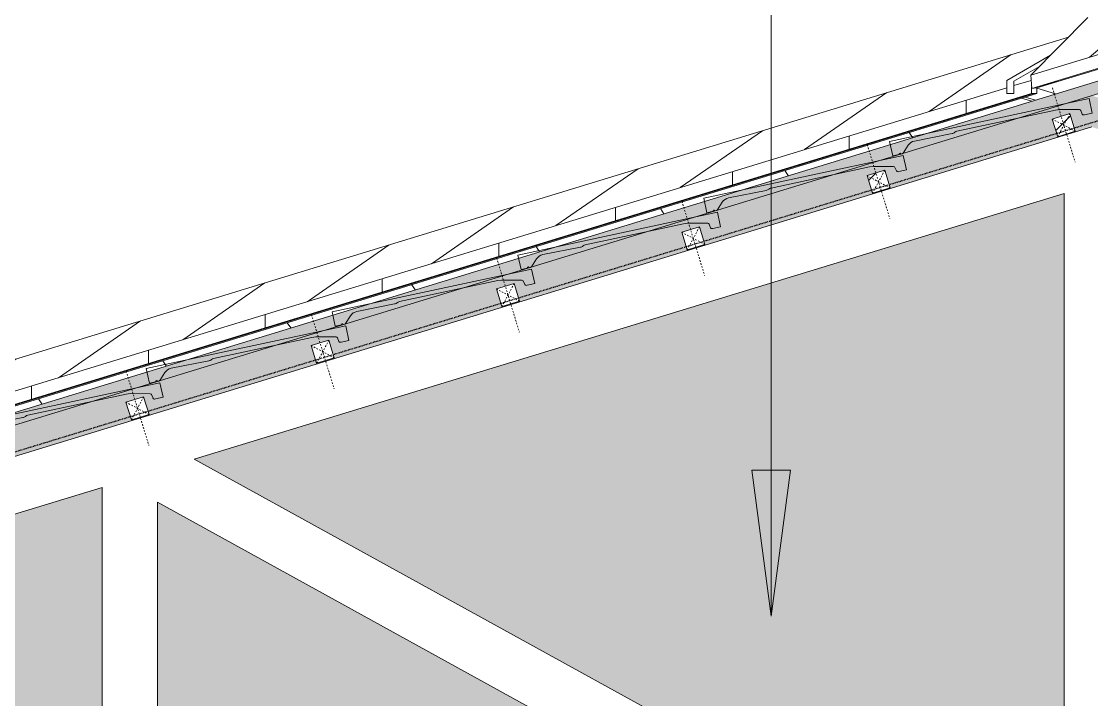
# Model space of a CAD drawing. Header units: millimetres. Extents: x -12186 to 152825, y -4386 to 9463.
# Drawn here: x 2387 to 4589, y 4156 to 5552 of the extents above; entities that cross this region are included whole.
import ezdxf

# ---------------------------------------------------------------- set-up
doc = ezdxf.new("R2010")
doc.units = ezdxf.units.MM
doc.linetypes.add('Dash', pattern=[6.35, 3.175, -3.175])
doc.linetypes.add('Dash 1_5mm', pattern=[3, 1.5, -1.5])
for name, color, linetype, lineweight in [('A-DETL', 90, 'Continuous', 5), ('A-DETL-GENF', 92, 'Continuous', 5), ('A-DETL-GENF-HDLN', 1, 'Dash', 5), ('A-DETL-THIN', 151, 'Continuous', 5), ('A-ROOF', 132, 'Continuous', 9), ('A-ROOF-OTLN', 132, 'Continuous', 9), ('A-ROOF-PATT', 132, 'Continuous', 9), ('G-ANNO-TEXT', 231, 'Continuous', 5)]:
    doc.layers.add(name, color=color, linetype=linetype, lineweight=lineweight)
pattern_1 = [(45, (-1469.1, 2452.91), (-141.4214, 141.4214), [])]

# ---------------------------------------------------------------- blocks, each defined once
blk = doc.blocks.new('Repeating Detail - Timber _38 x 38_-372870-Section A-A')
at = {"layer": 'A-DETL-GENF'}
h = blk.add_hatch(dxfattribs=at)
h.set_pattern_fill('FP_60', color=256, style=0, pattern_type=2)
h.set_pattern_definition(pattern_1)
h.paths.add_polyline_path([(4519.7, 5314.2), (4556, 5325.4), (4544.9, 5361.7), (4508.6, 5350.6)])
h = blk.add_hatch(dxfattribs=at)
h.set_pattern_fill('FP_60', color=256, style=0, pattern_type=2)
h.set_pattern_definition(pattern_1)
h.paths.add_polyline_path([(4138.4, 5197.7), (4174.7, 5208.8), (4163.6, 5245.1), (4127.2, 5234)])
for p, q in [((4544.9, 5361.7), (4508.6, 5350.6)), ((4556, 5325.4), (4544.9, 5361.7)), ((4508.6, 5350.6), (4519.7, 5314.2)), ((4519.7, 5314.2), (4556, 5325.4)), ((4163.6, 5245.1), (4127.2, 5234)), ((4174.7, 5208.8), (4163.6, 5245.1)), ((4127.2, 5234), (4138.4, 5197.7)), ((4138.4, 5197.7), (4174.7, 5208.8)), ((3782.3, 5128.5), (3745.9, 5117.4)), ((3745.9, 5117.4), (3757, 5081.1)), ((3793.4, 5092.2), (3782.3, 5128.5)), ((3757, 5081.1), (3793.4, 5092.2)), ((3400.9, 5011.9), (3364.6, 5000.8)), ((3364.6, 5000.8), (3375.7, 4964.5)), ((3412, 4975.6), (3400.9, 5011.9)), ((3375.7, 4964.5), (3412, 4975.6)), ((3019.6, 4895.4), (2983.3, 4884.3)), ((3030.7, 4859), (3019.6, 4895.4)), ((2983.3, 4884.3), (2994.4, 4847.9)), ((2994.4, 4847.9), (3030.7, 4859)), ((2638.3, 4778.8), (2601.9, 4767.7)), ((2601.9, 4767.7), (2613.1, 4731.3)), ((2649.4, 4742.4), (2638.3, 4778.8)), ((2613.1, 4731.3), (2649.4, 4742.4))]:
    blk.add_line(p, q, dxfattribs=at)
at = {"layer": 'A-DETL-GENF-HDLN'}
for p, q in [((4508.9, 5414.5), (4555.7, 5261.5)), ((4544.9, 5361.7), (4519.7, 5314.2)), ((4556, 5325.4), (4508.6, 5350.6)), ((4127.6, 5297.9), (4174.4, 5144.9)), ((4163.6, 5245.1), (4138.4, 5197.7)), ((4174.7, 5208.8), (4127.2, 5234)), ((3746.3, 5181.3), (3793, 5028.3)), ((3793.4, 5092.2), (3745.9, 5117.4)), ((3782.3, 5128.5), (3757, 5081.1)), ((3364.9, 5064.7), (3411.7, 4911.7)), ((3412, 4975.6), (3364.6, 5000.8)), ((3400.9, 5011.9), (3375.7, 4964.5)), ((2983.6, 4948.1), (3030.4, 4795.1)), ((3019.6, 4895.4), (2994.4, 4847.9)), ((3030.7, 4859), (2983.3, 4884.3)), ((2602.3, 4831.6), (2649.1, 4678.5)), ((2649.4, 4742.4), (2601.9, 4767.7)), ((2638.3, 4778.8), (2613.1, 4731.3))]:
    blk.add_line(p, q, dxfattribs=at)
blk = doc.blocks.new('Repeating Detail - Conc Roof Tile-372879-Section A-A')
at = {"layer": 'A-DETL-GENF'}
for p, q in [((4584.5, 5392.5), (4173.8, 5304.6)), ((4590.8, 5362.7), (4584.5, 5392.5)), ((4514.9, 5368.9), (4312.4, 5325.6)), ((4514.9, 5368.9), (4522.8, 5370)), ((4523.2, 5370), (4514.9, 5368.9)), ((4564.5, 5369.9), (4523.2, 5370)), ((4567.2, 5368), (4570.2, 5360.8)), ((4570.2, 5360.8), (4567.2, 5368)), ((4575.1, 5359.3), (4573.6, 5359)), ((4590.8, 5362.7), (4575.1, 5359.3)), ((4575.1, 5359.3), (4590.8, 5362.7)), ((4590.8, 5362.7), (4575.1, 5359.3)), ((4224.8, 5305.3), (4302.3, 5320.7)), ((4173.8, 5304.6), (4180.1, 5274.8)), ((4211.9, 5296.5), (4201.4, 5280.2)), ((4201.9, 5275.5), (3791.2, 5187.7)), ((4180.1, 5274.8), (4192.9, 5277.5)), ((4192.9, 5277.5), (4180.1, 5274.8)), ((4192.9, 5277.5), (4193.6, 5279.7)), ((4193.6, 5279.7), (4192.9, 5277.5)), ((4193.6, 5279.7), (4195.2, 5280.1)), ((4195.2, 5280.1), (4193.6, 5279.7)), ((4195.2, 5280.1), (4196.8, 5278.3)), ((4196.8, 5278.3), (4195.2, 5280.1)), ((4196.8, 5278.3), (4199.5, 5278.9)), ((4199.5, 5278.9), (4196.8, 5278.3)), ((4208.3, 5245.7), (4201.9, 5275.5)), ((4132.3, 5251.9), (3929.9, 5208.6)), ((4132.3, 5251.9), (4140.3, 5253.1)), ((4140.7, 5253), (4132.3, 5251.9)), ((4182, 5252.9), (4140.7, 5253)), ((4184.7, 5251), (4187.7, 5243.8)), ((4187.7, 5243.8), (4184.7, 5251)), ((4208.3, 5245.7), (4192.6, 5242.3)), ((4192.6, 5242.3), (4208.3, 5245.7)), ((4208.3, 5245.7), (4192.6, 5242.3)), ((4192.6, 5242.3), (4191.1, 5242)), ((3842.3, 5188.3), (3919.8, 5203.8)), ((3791.2, 5187.7), (3797.6, 5157.8)), ((3829.4, 5179.6), (3818.8, 5163.3)), ((3819.4, 5158.6), (3408.7, 5070.7)), ((3797.6, 5157.8), (3810.3, 5160.6)), ((3810.3, 5160.6), (3797.6, 5157.8)), ((3810.3, 5160.6), (3811, 5162.8)), ((3811, 5162.8), (3810.3, 5160.6)), ((3811, 5162.8), (3812.7, 5163.1)), ((3812.7, 5163.1), (3811, 5162.8)), ((3812.7, 5163.1), (3814.2, 5161.4)), ((3814.2, 5161.4), (3812.7, 5163.1)), ((3814.2, 5161.4), (3816.9, 5162)), ((3816.9, 5162), (3814.2, 5161.4)), ((3825.8, 5128.8), (3819.4, 5158.6)), ((3749.8, 5135), (3547.4, 5091.7)), ((3749.8, 5135), (3757.8, 5136.1)), ((3758.2, 5136.1), (3749.8, 5135)), ((3799.4, 5136), (3758.2, 5136.1)), ((3802.2, 5134.1), (3805.1, 5126.9)), ((3805.1, 5126.9), (3802.2, 5134.1)), ((3810, 5125.4), (3808.5, 5125.1)), ((3825.8, 5128.8), (3810, 5125.4)), ((3810, 5125.4), (3825.8, 5128.8)), ((3825.8, 5128.8), (3810, 5125.4)), ((3408.7, 5070.7), (3415.1, 5040.9)), ((3459.7, 5071.4), (3537.2, 5086.8)), ((3427.8, 5043.6), (3428.5, 5045.8)), ((3428.5, 5045.8), (3427.8, 5043.6)), ((3428.5, 5045.8), (3430.2, 5046.2)), ((3430.2, 5046.2), (3428.5, 5045.8)), ((3430.2, 5046.2), (3431.7, 5044.4)), ((3431.7, 5044.4), (3430.2, 5046.2)), ((3431.7, 5044.4), (3434.4, 5045)), ((3434.4, 5045), (3431.7, 5044.4)), ((3446.9, 5062.6), (3436.3, 5046.3)), ((3436.9, 5041.6), (3026.2, 4953.8)), ((3415.1, 5040.9), (3427.8, 5043.6)), ((3427.8, 5043.6), (3415.1, 5040.9)), ((3443.3, 5011.8), (3436.9, 5041.6)), ((3367.3, 5018), (3164.9, 4974.7)), ((3367.3, 5018), (3375.2, 5019.2)), ((3375.6, 5019.2), (3367.3, 5018)), ((3416.9, 5019), (3375.6, 5019.2)), ((3419.7, 5017.2), (3422.6, 5009.9)), ((3422.6, 5009.9), (3419.7, 5017.2)), ((3427.5, 5008.4), (3426, 5008.1)), ((3443.3, 5011.8), (3427.5, 5008.4)), ((3427.5, 5008.4), (3443.3, 5011.8)), ((3443.3, 5011.8), (3427.5, 5008.4)), ((3077.2, 4954.4), (3154.7, 4969.9)), ((3026.2, 4953.8), (3032.6, 4923.9)), ((3064.3, 4945.7), (3053.8, 4929.4)), ((3054.4, 4924.7), (2643.7, 4836.8)), ((3032.6, 4923.9), (3045.3, 4926.7)), ((3045.3, 4926.7), (3032.6, 4923.9)), ((3045.3, 4926.7), (3046, 4928.9)), ((3046, 4928.9), (3045.3, 4926.7)), ((3046, 4928.9), (3047.7, 4929.2)), ((3047.7, 4929.2), (3046, 4928.9)), ((3047.7, 4929.2), (3049.2, 4927.5)), ((3049.2, 4927.5), (3047.7, 4929.2)), ((3049.2, 4927.5), (3051.9, 4928.1)), ((3051.9, 4928.1), (3049.2, 4927.5)), ((3060.8, 4894.9), (3054.4, 4924.7)), ((2984.8, 4901.1), (2782.3, 4857.8)), ((2984.8, 4901.1), (2992.7, 4902.2)), ((2993.1, 4902.2), (2984.8, 4901.1)), ((3034.4, 4902.1), (2993.1, 4902.2)), ((3037.2, 4900.2), (3040.1, 4893)), ((3040.1, 4893), (3037.2, 4900.2)), ((3045, 4891.5), (3043.5, 4891.2)), ((3060.8, 4894.9), (3045, 4891.5)), ((3045, 4891.5), (3060.8, 4894.9)), ((3060.8, 4894.9), (3045, 4891.5)), ((2694.7, 4837.5), (2772.2, 4852.9)), ((2643.7, 4836.8), (2650.1, 4807)), ((2681.8, 4828.7), (2671.3, 4812.4)), ((2671.9, 4807.7), (2261.2, 4719.9)), ((2650.1, 4807), (2662.8, 4809.7)), ((2662.8, 4809.7), (2650.1, 4807)), ((2662.8, 4809.7), (2663.5, 4811.9)), ((2663.5, 4811.9), (2662.8, 4809.7)), ((2663.5, 4811.9), (2665.1, 4812.3)), ((2665.1, 4812.3), (2663.5, 4811.9)), ((2665.1, 4812.3), (2666.7, 4810.5)), ((2666.7, 4810.5), (2665.1, 4812.3)), ((2666.7, 4810.5), (2669.4, 4811.1)), ((2669.4, 4811.1), (2666.7, 4810.5)), ((2678.2, 4777.9), (2671.9, 4807.7)), ((2602.3, 4784.2), (2399.8, 4740.8)), ((2602.3, 4784.2), (2610.2, 4785.3)), ((2610.6, 4785.3), (2602.3, 4784.2)), ((2651.9, 4785.1), (2610.6, 4785.3)), ((2654.6, 4783.3), (2657.6, 4776)), ((2657.6, 4776), (2654.6, 4783.3)), ((2662.5, 4774.5), (2661, 4774.2)), ((2678.2, 4777.9), (2662.5, 4774.5)), ((2662.5, 4774.5), (2678.2, 4777.9)), ((2678.2, 4777.9), (2662.5, 4774.5)), ((2312.2, 4720.5), (2389.7, 4736))]:
    blk.add_line(p, q, dxfattribs=at)
for centre, radius, start, end in [((4564.5, 5366.9), 3, 22.0757, 89.8219), ((4573, 5361.9), 3, 202.0757, 282.0757), ((4573, 5361.9), 3, 202.0757, 282.0757), ((4301.1, 5330.7), 10, 276.5757, 312.0411), ((4314.5, 5315.8), 10, 102.0757, 132.0411), ((4228.7, 5285.6), 20, 101.2845, 147.0757), ((4198.8, 5281.9), 3, 282.0757, 327.0757), ((4198.8, 5281.9), 3, 282.0757, 327.0757), ((4181.9, 5249.9), 3, 22.0757, 89.8219), ((4190.4, 5244.9), 3, 202.0757, 282.0757), ((4190.4, 5244.9), 3, 202.0757, 282.0757), ((3918.6, 5213.7), 10, 276.5757, 312.0411), ((3932, 5198.9), 10, 102.0757, 132.0411), ((3846.2, 5168.7), 20, 101.2845, 147.0757), ((3816.3, 5164.9), 3, 282.0757, 327.0757), ((3816.3, 5164.9), 3, 282.0757, 327.0757), ((3799.4, 5133), 3, 22.0757, 89.8219), ((3807.9, 5128), 3, 202.0757, 282.0757), ((3807.9, 5128), 3, 202.0757, 282.0757), ((3536.1, 5096.8), 10, 276.5757, 312.0411), ((3549.5, 5081.9), 10, 102.0757, 132.0411), ((3463.7, 5051.8), 20, 101.2845, 147.0757), ((3433.8, 5048), 3, 282.0757, 327.0757), ((3433.8, 5048), 3, 282.0757, 327.0757), ((3416.9, 5016), 3, 22.0757, 89.8219), ((3425.4, 5011), 3, 202.0757, 282.0757), ((3425.4, 5011), 3, 202.0757, 282.0757), ((3153.6, 4979.8), 10, 276.5757, 312.0411), ((3167, 4965), 10, 102.0757, 132.0411), ((3081.1, 4934.8), 20, 101.2845, 147.0757), ((3051.3, 4931), 3, 282.0757, 327.0757), ((3051.3, 4931), 3, 282.0757, 327.0757), ((3034.4, 4899.1), 3, 22.0757, 89.8219), ((3042.9, 4894.1), 3, 202.0757, 282.0757), ((3042.9, 4894.1), 3, 202.0757, 282.0757), ((2771, 4862.9), 10, 276.5757, 312.0411), ((2784.4, 4848), 10, 102.0757, 132.0411), ((2698.6, 4817.9), 20, 101.2845, 147.0757), ((2668.7, 4814.1), 3, 282.0757, 327.0757), ((2668.7, 4814.1), 3, 282.0757, 327.0757), ((2651.9, 4782.1), 3, 22.0757, 89.8219), ((2660.3, 4777.1), 3, 202.0757, 282.0757), ((2660.3, 4777.1), 3, 202.0757, 282.0757), ((2388.5, 4745.9), 10, 276.5757, 312.0411), ((2401.9, 4731.1), 10, 102.0757, 132.0411)]:
    blk.add_arc(centre, radius, start, end, dxfattribs=at)

msp = doc.modelspace()

# ---------------------------------------------------------------- hatches: boundary and pattern name
at = {"layer": 'A-ROOF-PATT', "lineweight": 5}
h = msp.add_hatch(dxfattribs=at)
h.set_pattern_fill('FP_74', color=256, style=0, pattern_type=2)
h.set_pattern_definition([(40.413, (5162.92, 5695.7), (-160.918, -0.002), [])])
h.paths.add_polyline_path([(4464.5, 5440.6), (4770.9, 5534.3), (4978.2, 5652.6), (5789.3, 5900.6), (5760.1, 5836.8), (5761.8, 5837.3), (5820.7, 5938.3), (4581.4, 5559.4), (4540.3, 5517.6)])
h = msp.add_hatch(dxfattribs=at)
h.set_pattern_fill('FP_69', color=256, style=0, pattern_type=2)
h.set_pattern_definition([(93.44, (5113.5, 5632.9), (-244.88, 0.001), [])])
h.paths.add_polyline_path([(4465.2, 5428.5), (4730.7, 5509.7), (4730.7, 5511.4), (4770.9, 5534.3), (4464.5, 5440.6)])
h.paths.add_polyline_path([(5762, 5835.3), (5761.8, 5837.3), (5760.1, 5836.8)])
h = msp.add_hatch(dxfattribs=at)
h.set_pattern_fill('FP_1', color=256, style=0, pattern_type=2)
h.set_pattern_definition([(50, (-1469.1, 2452.9), (728.737, -63.756), [76.2, -838.2]), (355, (-1469.1, 2452.9), (-140.972, 764.228), [60.96, -670.56]), (100.451, (-1408.4, 2447.6), (587.77, 700.467), [64.76, -712.36]), (46.184, (-1469.1, 2656.1), (1084.316, -168.17), [114.3, -1257.3]), (96.636, (-1378.7, 2642.1), (949.61, 989.71), [97.14, -1068.54]), (351.184, (-1469.1, 2656.1), (949.62, 989.7), [91.44, -1005.84]), (21, (-1367.5, 2605.3), (606.458, -409.06), [76.2, -838.2]), (326, (-1367.5, 2605.3), (247.208, 736.753), [60.96, -670.56]), (71.451, (-1317, 2571.2), (853.668, 327.685), [64.76, -712.36]), (37.5, (-1469.1, 2452.91), (12.3547, 338.22), [33.528, -628.904, 33.528, -647.192, -673.1]), (37.5, (-1469.1, 2452.91), (12.3547, 338.22), [-1343.152, 33.528, -639.572]), (7.5, (-1469.1, 2452.9), (267.279, 400.722), [33.528, -354.584, 33.528, -613.664, -256.54]), (7.5, (-1469.1, 2452.9), (267.279, 400.722), [-1035.304, 33.528, -223.012]), (327.5, (-1695.67, 2452.91), (542.3633, -22.9153), [33.528, -220.472, 33.528, -1810.512]), (327.5, (-1695.67, 2452.91), (542.3633, -22.9153), [-287.528, -758.952, 33.528, -1018.032]), (317.5, (-1797.28, 2452.9), (592.517, 101.707), [33.528, -296.672, 33.528, -492.76, -746.76]), (317.5, (-1797.28, 2452.9), (592.517, 101.707), [-856.488, 33.528, -713.232])])
h.paths.add_polyline_path([(23110.7, 3405), (23110.7, 3431.1), (16201.2, 5543.6), (15845.7, 5543.6), (15931.2, 5517.5), (16201.2, 5517.5), (23059.5, 3420.6)])
h.paths.add_polyline_path([(-1931.3, 3405), (-1877.3, 3421.5), (-1880.8, 3433), (-1833, 3447.6), (-1829.5, 3436.1), (4978.2, 5517.5), (15836.9, 5518.3), (15836.9, 5543.6), (4978.2, 5543.6), (-1931.3, 3431.1)])
h = msp.add_hatch(dxfattribs=at)
h.set_pattern_fill('FP_42', color=256, style=0, pattern_type=2)
h.set_pattern_definition([(34.74, (1267.3, 4485.295), (-143.142, -0.0011), [])])
h.paths.add_polyline_path([(-2055.1, 3436.8), (4414.7, 5414.8), (4414.7, 5429.7), (4505.2, 5482), (4541.8, 5519.2), (-1931.3, 3540.1), (-1980.3, 3499.2)])
h.paths.add_polyline_path([(4429.7, 5419.4), (4465.1, 5430.2), (4465.2, 5441.4), (4482.2, 5458.6), (4429.7, 5428.3)])
h = msp.add_hatch(dxfattribs=at)
h.set_pattern_fill('FP_70', color=256, style=0, pattern_type=2)
h.set_pattern_definition([(93.44, (5114.7, 5619.33), (-244.88, 0.001), [])])
h.paths.add_polyline_path([(4466.2, 5413.3), (4730.7, 5494.1), (4730.7, 5509.7), (4465.2, 5428.5)])
h = msp.add_hatch(dxfattribs=at)
h.set_pattern_fill('FP_71', color=256, style=0, pattern_type=2)
h.set_pattern_definition([(14.213, (5120.823, 5612.476), (-128.6253, -2e-05), [])])
h.paths.add_polyline_path([(4466.2, 5413.3), (4476.7, 5414.6), (4730.7, 5492.3), (4730.7, 5494.1), (4589.7, 5451)])
h = msp.add_hatch(dxfattribs=at)
h.set_pattern_fill('FP_41', color=256, style=0, pattern_type=2)
h.set_pattern_definition([(123.795, (1385.74, 4479.42), (-308.4, 0.001), [])])
h.paths.add_polyline_path([(-1844.8, 3457.6), (4465.9, 5387.2), (4445.4, 5393.4), (-1856, 3466.9)])
h.paths.add_polyline_path([(4601.4, 5428.4), (4676.2, 5451.3), (4654.8, 5469.1), (4596, 5451.1), (4601.4, 5428.5)])
h = msp.add_hatch(dxfattribs=at)
h.set_pattern_fill('FP_27', color=256, style=0, pattern_type=2)
h.set_pattern_definition([(90, (4589.67, 5466.8), (-340, 2e-14), [])])
h.paths.add_polyline_path([(4414.7, 5402.9), (4429.7, 5402.9), (4430.1, 5428.5), (4482.2, 5458.6), (4505.2, 5482), (4414.7, 5429.7), (4414.7, 5417.9)])
h.paths.add_polyline_path([(4698.2, 5458), (4709.7, 5461.5), (4682.1, 5477.4), (4670.7, 5473.9), (4696.5, 5459)])
h = msp.add_hatch(dxfattribs=at)
h.set_pattern_fill('FP_37', color=256, style=0, pattern_type=2)
h.set_pattern_definition([(90, (4589.67, 5468.38), (-240.42, 1e-14), [])])
h.paths.add_polyline_path([(4476.5, 5403), (4476.5, 5414.6), (4466.2, 5413.3), (4466.2, 5403)])
h.paths.add_polyline_path([(4676.2, 5451.3), (4685.2, 5454), (4663.9, 5471.8), (4654.8, 5469.1)])
h = msp.add_hatch(dxfattribs=at)
h.set_pattern_fill('FP_30', color=256, style=0, pattern_type=2)
h.set_pattern_definition([(57.747, (7774.3, 4476.4), (-299.508, 0.002), [])])
h.paths.add_polyline_path([(4515.4, 5402.1), (4601.3, 5429), (4596, 5451.1), (4476.5, 5414), (4512.9, 5402.9)])
h.paths.add_polyline_path([(4685.2, 5454), (4698.2, 5458), (4670.7, 5473.9), (4663.9, 5471.8), (4666.7, 5469.5)])
h = msp.add_hatch(dxfattribs=at)
h.set_pattern_fill('FP_38', color=256, style=0, pattern_type=2)
h.set_pattern_definition([(90, (1205.43, 4427.54), (-240.416, 1e-14), [])])
h.paths.add_polyline_path([(-2055.1, 3424.6), (4414.7, 5402.9), (4414.7, 5414.8), (-2055.1, 3436.8)])
h.paths.add_polyline_path([(4429.7, 5407.2), (4465.8, 5418.3), (4464.5, 5430), (4429.7, 5419.4), (4429.7, 5417.9)])
h = msp.add_hatch(dxfattribs=at)
h.set_pattern_fill('FP_39', color=256, style=0, pattern_type=2)
h.set_pattern_definition([(90, (1205.43, 4413.8), (-240.416, 1e-14), [])])
h.paths.add_polyline_path([(-2055.1, 3409.3), (4465.9, 5403), (4465.2, 5418.1), (4429.7, 5407.2), (4429.7, 5402.9), (4414.7, 5402.6), (-2055.1, 3424.6)])
h = msp.add_hatch(dxfattribs=at)
h.set_pattern_fill('FP_40', color=256, style=0, pattern_type=2)
h.set_pattern_definition([(17, (1210.73, 4406.12), (-240.4161, 0.0001), [])])
h.paths.add_polyline_path([(-2044.5, 3409.3), (4476.5, 5403), (4465.6, 5402.9), (-2055.1, 3409.3)])
h = msp.add_hatch(dxfattribs=at)
h.set_pattern_fill('FP_19', color=256, style=0, pattern_type=2)
h.set_pattern_definition([(0, (0, 3556.464), (323.85, 44.557), [76.2, -63.5, 88.9, -38.1, -165.1]), (0, (0, 3556.464), (323.85, 44.557), [-266.7, 114.3, -50.8]), (0, (76.2, 3558.32), (323.85, 44.557), [63.5, -241.3, 50.8, -76.2]), (0, (228.6, 3553.68), (323.85, 44.557), [38.1, -393.7]), (90, (0, 3556.46), (-107.95, 44.557), [42.701, -135.529]), (90, (76.2, 3556.46), (-107.95, 44.557), [41.773, -136.457]), (90, (139.7, 3556.46), (-107.95, 44.557), [38.988, -139.242]), (90, (228.6, 3553.68), (-107.95, 44.557), [42.701, -135.529]), (90, (266.7, 3553.68), (-107.95, 44.557), [42.701, -135.529]), (90, (381, 3556.46), (-107.95, 44.557), [40.844, -137.385])])
h.paths.add_polyline_path([(-1931.3, 3405), (-1901.3, 3405), (-1901.3, 3414.2), (-1917.3, 3409.3)])
h.paths.add_polyline_path([(-1811.1, 3415), (-1687.9, 3415), (-881.3, 3661.6), (-881.3, 3726), (-1829.5, 3436.1), (-1823, 3415)])
h.paths.add_polyline_path([(-1880.8, 3415), (-1875.3, 3415), (-1877.3, 3421.5), (-1898.6, 3415), (-1882.3, 3415)])
h.paths.add_polyline_path([(-1069, 3415), (-933.8, 3415), (-933.8, 3455), (-881.3, 3455), (-881.3, 3485), (-1069, 3485), (-1298, 3415), (-1102.8, 3415)])
h.paths.add_polyline_path([(-1581.5, 3448.9), (-1592.6, 3485.3), (-1556.3, 3496.4), (-1545.2, 3460)])
h.paths.add_polyline_path([(7532.7, 3455), (7532.7, 3485), (3024.7, 3485), (3024.7, 3455), (7451.2, 3455)])
h.paths.add_polyline_path([(9623.4, 3455), (10346.5, 3455), (10248.4, 3485), (7802.7, 3485), (7802.7, 3455), (9104, 3455)])
h.paths.add_polyline_path([(10947.1, 3455), (10546, 3577.6), (10546, 3513.2), (10736.4, 3455)])
h.paths.add_polyline_path([(10506, 3525.4), (10506, 3589.9), (9796, 3806.9), (9796, 3754.7), (9756, 3754.7), (10249.1, 3604)])
h.paths.add_polyline_path([(-1200.2, 3565.5), (-1211.3, 3601.8), (-1175, 3612.9), (-1163.9, 3576.6)])
h.paths.add_polyline_path([(3024.7, 3599), (4414.6, 3599), (2666.7, 4562), (2666.7, 3959.6), (3024.7, 3959.6)])
h.paths.add_polyline_path([(8606.7, 3599), (9623.4, 3599), (9623.4, 3676.1), (8606.7, 3986.9), (8606.7, 3676.1)])
h.paths.add_polyline_path([(8492.7, 3599), (8492.7, 3963.3), (7802.7, 3807), (7802.7, 3599), (8382.9, 3599)])
h.paths.add_polyline_path([(4764.8, 3599), (6512.7, 3599), (6512.7, 4562), (4778.5, 3606.6)])
h.paths.add_polyline_path([(7451.2, 3599), (7532.7, 3599), (7532.7, 3745.8), (6884.6, 3599), (6900.2, 3599)])
h.paths.add_polyline_path([(9796, 3599), (9875.5, 3599), (9756, 3635.5), (9756, 3599)])
h.paths.add_polyline_path([(6626.7, 3657.4), (7532.7, 3862.7), (7532.7, 4315.3), (6626.7, 4592.3), (6626.7, 4055.3)])
h.paths.add_polyline_path([(4532.7, 3664.1), (4532.7, 5197.6), (2742.6, 4650.3), (4421, 3725.6)])
h.paths.add_polyline_path([(4646.7, 3664.1), (6436.7, 4650.3), (4646.7, 5197.6), (4646.7, 3924)])
h.paths.add_polyline_path([(9756, 3754.7), (9756, 3819.2), (9046, 4036.2), (9046, 3998.7), (9006, 3998.7), (9006, 4048.5), (8296, 4265.5), (8296, 4224.8), (8256, 4224.8), (8256, 4277.8), (7802.7, 4416.4), (7802.7, 4351.9), (9623.4, 3795.3)])
h.paths.add_polyline_path([(7802.7, 3923.9), (8382.9, 4055.3), (7802.7, 4232.7), (7802.7, 3924)])
h.paths.add_polyline_path([(2057.7, 3959.6), (2552.7, 3959.6), (2552.7, 4592.3), (2057.7, 4440.9), (2057.7, 4055.3)])
h.paths.add_polyline_path([(7532.7, 4434.5), (7532.7, 4444.3), (7506, 4444.3), (7506, 4507), (6796, 4724.1), (6796, 4678.2), (6756, 4678.2), (6756, 4736.3), (6046, 4953.4), (6046, 4918.2), (6006, 4918.2), (6006, 4965.6), (5296, 5182.7), (5296, 5137.3), (5256, 5137.3), (5256, 5194.9), (4589.7, 5398.7), (2057.7, 4624.6), (2057.7, 4560.1), (4589.7, 5334.2), (7506, 4442.6)])
h.paths.add_polyline_path([(2231.7, 4614.7), (2220.6, 4651.1), (2257, 4662.2), (2268.1, 4625.9)])
h.paths.add_polyline_path([(2613.1, 4731.3), (2601.9, 4767.7), (2638.3, 4778.8), (2649.4, 4742.4)])
h.paths.add_polyline_path([(2994.4, 4847.9), (2983.3, 4884.3), (3019.6, 4895.4), (3030.7, 4859)])
h.paths.add_polyline_path([(3375.7, 4964.5), (3364.6, 5000.8), (3400.9, 5011.9), (3412, 4975.6)])
h.paths.add_polyline_path([(3757, 5081.1), (3745.9, 5117.4), (3782.3, 5128.5), (3793.4, 5092.2)])
h.paths.add_polyline_path([(4138.4, 5197.7), (4127.2, 5234), (4163.6, 5245.1), (4174.7, 5208.8), (4145.6, 5199.9)])
h.paths.add_polyline_path([(4519.7, 5314.2), (4508.6, 5350.6), (4544.9, 5361.7), (4556, 5325.4), (4532.7, 5318.2)])
h = msp.add_hatch(dxfattribs=at)
h.set_pattern_fill('FP_29', color=256, style=0, pattern_type=2)
h.set_pattern_definition([(93.572, (7713.7, 4411.56), (-235.87, 0.002), [])])
h.paths.add_polyline_path([(4473.8, 5389.4), (4515.4, 5402.1), (4476.5, 5413.3), (4476.5, 5403), (4452.9, 5395.7), (4465.9, 5391.8)])
h = msp.add_hatch(dxfattribs=at)
h.set_pattern_fill('FP_28', color=256, style=0, pattern_type=2)
h.set_pattern_definition([(148.211, (7706.3, 4398.8), (-314.7305, 0.002), [])])
h.paths.add_polyline_path([(4466.3, 5387.1), (4473.8, 5389.4), (4452.9, 5395.7), (4445.4, 5393.4), (4465.9, 5387.2)])
at = {"layer": 'G-ANNO-TEXT'}
msp.add_hatch(color=7, dxfattribs=at).paths.add_polyline_path([(3929.9, 4327.5), (3969.4, 4627.5), (3890.4, 4627.5)])

# ---------------------------------------------------------------- linework, layer by layer
at = {"layer": 'A-DETL', "linetype": 'Dash 1_5mm', "lineweight": 25}
msp.add_line((1185.7, 4302.5), (4978.4, 5462), dxfattribs=at)
at = {"layer": 'A-DETL-THIN'}
for p, q in [((4589.7, 5334.2), (1426.7, 4367.2)), ((2742.6, 4650.3), (4532.7, 5197.6)), ((4532.7, 5197.6), (4532.7, 3664.1)), ((4532.7, 3664.1), (2742.6, 4650.3)), ((1426.7, 4248), (2552.7, 4592.3)), ((2552.7, 4592.3), (2552.7, 3657.4)), ((2666.7, 3599), (2666.7, 4562)), ((2666.7, 4562), (4414.6, 3599))]:
    msp.add_line(p, q, dxfattribs=at)
at = {"layer": 'A-ROOF'}
for p, q in [((5151.2, 5596.5), (-1931.3, 3431.1)), ((1438.7, 4435.3), (4978.2, 5517.5))]:
    msp.add_line(p, q, dxfattribs=at)
at = {"layer": 'A-ROOF-OTLN', "lineweight": 5}
for p, q in [((4464.5, 5440.6), (4581.4, 5559.4)), ((4770.9, 5534.3), (4464.5, 5440.6)), ((-1931.3, 3540.1), (4541.8, 5519.2)), ((4466.2, 5413.3), (4730.7, 5494.1)), ((4476.7, 5414.6), (4730.7, 5492.3)), ((4505.2, 5482), (4414.7, 5429.7)), ((4429.7, 5428.3), (4482.2, 5458.6)), ((4414.7, 5429.7), (4414.7, 5402.9)), ((4465.1, 5430.2), (4429.7, 5419.4)), ((4429.7, 5402.9), (4429.7, 5428.3)), ((4466.2, 5413.3), (4464.5, 5440.6)), ((4414.7, 5414.8), (-2055.1, 3436.8)), ((-2055.1, 3409.3), (4465.9, 5403)), ((-2044.5, 3409.3), (4476.5, 5403)), ((4414.7, 5402.9), (4429.7, 5402.9)), ((4465.9, 5416.9), (4465.9, 5403)), ((4465.9, 5403), (4476.5, 5403)), ((4476.7, 5414.6), (4466.2, 5413.3)), ((4476.5, 5403), (4476.5, 5414.6)), ((4515.4, 5402.1), (4476.5, 5414)), ((4466.3, 5387.1), (4445.4, 5393.4)), ((4473.8, 5389.4), (4452.9, 5395.7))]:
    msp.add_line(p, q, dxfattribs=at)
at = {"layer": 'G-ANNO-TEXT', "color": 7}
for p, q in [((3929.9, 4327.5), (3929.9, 7956.4)), ((3969.4, 4627.5), (3890.4, 4627.5)), ((3890.4, 4627.5), (3929.9, 4327.5)), ((3929.9, 4327.5), (3969.4, 4627.5))]:
    msp.add_line(p, q, dxfattribs=at)

# ---------------------------------------------------------------- block references
at = {"layer": 'A-DETL-GENF'}
for name in ['Repeating Detail - Timber _38 x 38_-372870-Section A-A', 'Repeating Detail - Conc Roof Tile-372879-Section A-A']:
    msp.add_blockref(name, (0, 0), dxfattribs=at)

doc.saveas('drawing.dxf')
